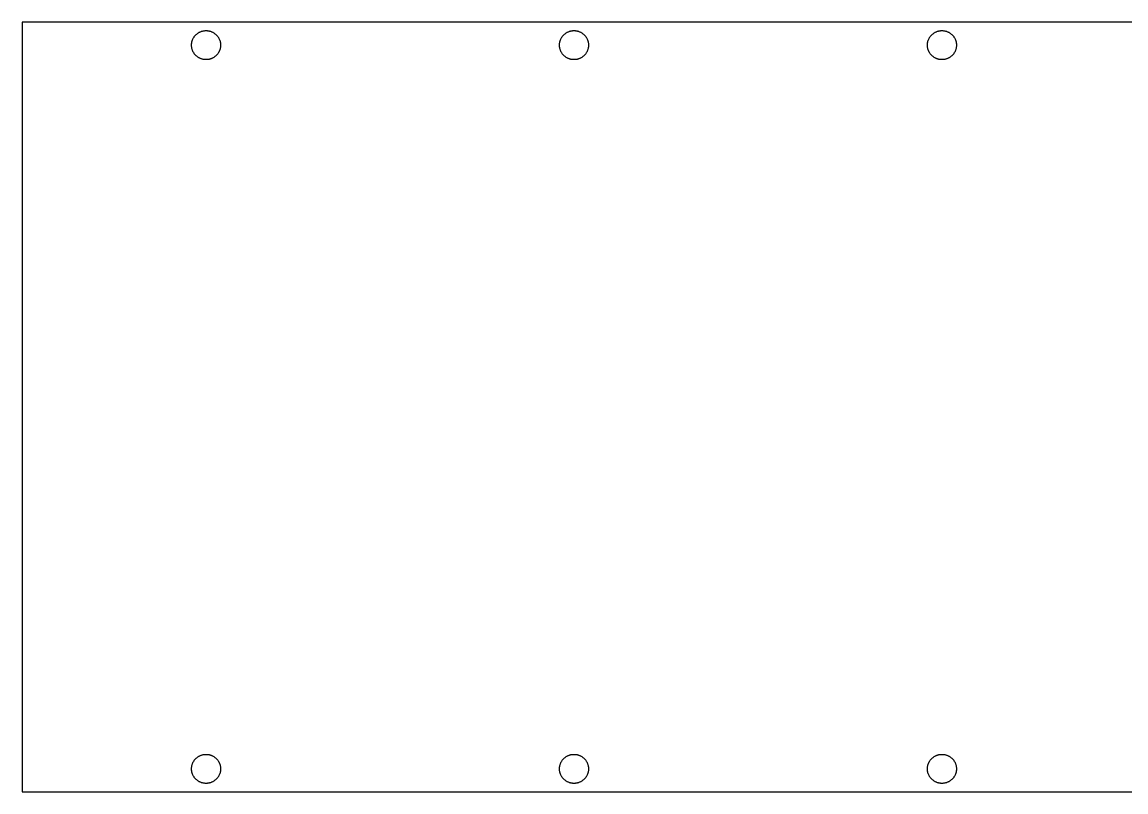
# Model space of a CAD drawing. Header units: metres. Extents: x 0 to 304, y 0 to 106.
# Drawn here: x 0 to 152, y 0 to 106 of the extents above; entities that cross this region are included whole.
import ezdxf

# ---------------------------------------------------------------- set-up
doc = ezdxf.new("R2010")
doc.units = ezdxf.units.M

msp = doc.modelspace()

# ---------------------------------------------------------------- linework, layer by layer
for p, q in [((304, 106), (0, 106)), ((0, 106), (0, 0)), ((23.3927, 103.309), (23.4108, 103.376)), ((23.4108, 103.376), (23.4312, 103.443)), ((23.4312, 103.443), (23.4539, 103.509)), ((23.4539, 103.509), (23.479, 103.574)), ((23.479, 103.574), (23.5062, 103.638)), ((23.5062, 103.638), (23.5357, 103.702)), ((23.5357, 103.702), (23.5674, 103.764)), ((23.5674, 103.764), (23.6013, 103.825)), ((23.6013, 103.825), (23.6372, 103.885)), ((23.6372, 103.885), (23.6752, 103.943)), ((23.6752, 103.943), (23.7153, 104.001)), ((23.7153, 104.001), (23.7573, 104.056)), ((23.7573, 104.056), (23.8012, 104.111)), ((23.8012, 104.111), (23.847, 104.163)), ((23.847, 104.163), (23.8947, 104.214)), ((23.8947, 104.214), (23.944, 104.264)), ((23.944, 104.264), (23.9951, 104.311)), ((23.9951, 104.311), (24.0477, 104.357)), ((24.0477, 104.357), (24.102, 104.401)), ((24.102, 104.401), (24.1578, 104.443)), ((24.1578, 104.443), (24.2149, 104.483)), ((24.2149, 104.483), (24.2735, 104.521)), ((24.2735, 104.521), (24.3333, 104.557)), ((24.3333, 104.557), (24.3944, 104.591)), ((24.3944, 104.591), (24.4566, 104.623)), ((24.4566, 104.623), (24.5199, 104.652)), ((24.5199, 104.652), (24.5841, 104.679)), ((24.5841, 104.679), (24.6493, 104.704)), ((24.6493, 104.704), (24.7153, 104.727)), ((24.7153, 104.727), (24.782, 104.748)), ((24.782, 104.748), (24.8495, 104.766)), ((24.8495, 104.766), (24.9175, 104.781)), ((24.9175, 104.781), (24.986, 104.795)), ((24.986, 104.795), (25.055, 104.806)), ((25.055, 104.806), (25.1243, 104.814)), ((25.1243, 104.814), (25.1938, 104.82)), ((25.1938, 104.82), (25.2635, 104.824)), ((25.2635, 104.824), (25.3333, 104.825)), ((25.3333, 104.825), (25.4031, 104.824)), ((25.4031, 104.824), (25.4728, 104.82)), ((25.4728, 104.82), (25.5424, 104.814)), ((25.5424, 104.814), (25.6117, 104.806)), ((25.6117, 104.806), (25.6806, 104.795)), ((25.6806, 104.795), (25.7491, 104.781)), ((25.7491, 104.781), (25.8172, 104.766)), ((25.8172, 104.766), (25.8846, 104.748)), ((25.8846, 104.748), (25.9514, 104.727)), ((25.9514, 104.727), (26.0174, 104.704)), ((26.0174, 104.704), (26.0825, 104.679)), ((26.0825, 104.679), (26.1468, 104.652)), ((26.1468, 104.652), (26.2101, 104.623)), ((26.2101, 104.623), (26.2723, 104.591)), ((26.2723, 104.591), (26.3333, 104.557)), ((26.3333, 104.557), (26.3932, 104.521)), ((26.3932, 104.521), (26.4517, 104.483)), ((26.4517, 104.483), (26.5089, 104.443)), ((26.5089, 104.443), (26.5647, 104.401)), ((26.5647, 104.401), (26.6189, 104.357)), ((26.6189, 104.357), (26.6716, 104.311)), ((26.6716, 104.311), (26.7226, 104.264)), ((26.7226, 104.264), (26.772, 104.214)), ((26.772, 104.214), (26.8196, 104.163)), ((26.8196, 104.163), (26.8654, 104.111)), ((26.8654, 104.111), (26.9093, 104.056)), ((26.9093, 104.056), (26.9514, 104.001)), ((26.9514, 104.001), (26.9914, 103.943)), ((26.9914, 103.943), (27.0294, 103.885)), ((27.0294, 103.885), (27.0654, 103.825)), ((27.0654, 103.825), (27.0992, 103.764)), ((27.0992, 103.764), (27.1309, 103.702)), ((27.1309, 103.702), (27.1604, 103.638)), ((27.1604, 103.638), (27.1877, 103.574)), ((27.1877, 103.574), (27.2127, 103.509)), ((27.2127, 103.509), (27.2354, 103.443)), ((27.2354, 103.443), (27.2558, 103.376)), ((27.2558, 103.376), (27.2739, 103.309)), ((74.0594, 103.309), (74.0775, 103.376)), ((74.0775, 103.376), (74.0979, 103.443)), ((74.0979, 103.443), (74.1206, 103.509)), ((74.1206, 103.509), (74.1456, 103.574)), ((74.1456, 103.574), (74.1729, 103.638)), ((74.1729, 103.638), (74.2024, 103.702)), ((74.2024, 103.702), (74.2341, 103.764)), ((74.2341, 103.764), (74.2679, 103.825)), ((74.2679, 103.825), (74.3039, 103.885)), ((74.3039, 103.885), (74.3419, 103.943)), ((74.3419, 103.943), (74.382, 104.001)), ((74.382, 104.001), (74.424, 104.056)), ((74.424, 104.056), (74.4679, 104.111)), ((74.4679, 104.111), (74.5137, 104.163)), ((74.5137, 104.163), (74.5613, 104.214)), ((74.5613, 104.214), (74.6107, 104.264)), ((74.6107, 104.264), (74.6617, 104.311)), ((74.6617, 104.311), (74.7144, 104.357)), ((74.7144, 104.357), (74.7687, 104.401)), ((74.7687, 104.401), (74.8244, 104.443)), ((74.8244, 104.443), (74.8816, 104.483)), ((74.8816, 104.483), (74.9402, 104.521)), ((74.9402, 104.521), (75, 104.557)), ((75, 104.557), (75.0611, 104.591)), ((75.0611, 104.591), (75.1232, 104.623)), ((75.1232, 104.623), (75.1865, 104.652)), ((75.1865, 104.652), (75.2508, 104.679)), ((75.2508, 104.679), (75.3159, 104.704)), ((75.3159, 104.704), (75.382, 104.727)), ((75.382, 104.727), (75.4487, 104.748)), ((75.4487, 104.748), (75.5161, 104.766)), ((75.5161, 104.766), (75.5842, 104.781)), ((75.5842, 104.781), (75.6527, 104.795)), ((75.6527, 104.795), (75.7216, 104.806)), ((75.7216, 104.806), (75.7909, 104.814)), ((75.7909, 104.814), (75.8605, 104.82)), ((75.8605, 104.82), (75.9302, 104.824)), ((75.9302, 104.824), (76, 104.825)), ((76, 104.825), (76.0698, 104.824)), ((76.0698, 104.824), (76.1395, 104.82)), ((76.1395, 104.82), (76.209, 104.814)), ((76.209, 104.814), (76.2783, 104.806)), ((76.2783, 104.806), (76.3473, 104.795)), ((76.3473, 104.795), (76.4158, 104.781)), ((76.4158, 104.781), (76.4838, 104.766)), ((76.4838, 104.766), (76.5513, 104.748)), ((76.5513, 104.748), (76.618, 104.727)), ((76.618, 104.727), (76.684, 104.704)), ((76.684, 104.704), (76.7492, 104.679)), ((76.7492, 104.679), (76.8135, 104.652)), ((76.8135, 104.652), (76.8767, 104.623)), ((76.8767, 104.623), (76.9389, 104.591)), ((76.9389, 104.591), (77, 104.557)), ((77, 104.557), (77.0598, 104.521)), ((77.0598, 104.521), (77.1184, 104.483)), ((77.1184, 104.483), (77.1756, 104.443)), ((77.1756, 104.443), (77.2313, 104.401)), ((77.2313, 104.401), (77.2856, 104.357)), ((77.2856, 104.357), (77.3383, 104.311)), ((77.3383, 104.311), (77.3893, 104.264)), ((77.3893, 104.264), (77.4387, 104.214)), ((77.4387, 104.214), (77.4863, 104.163)), ((77.4863, 104.163), (77.5321, 104.111)), ((77.5321, 104.111), (77.576, 104.056)), ((77.576, 104.056), (77.618, 104.001)), ((77.618, 104.001), (77.6581, 103.943)), ((77.6581, 103.943), (77.6961, 103.885)), ((77.6961, 103.885), (77.732, 103.825)), ((77.732, 103.825), (77.7659, 103.764)), ((77.7659, 103.764), (77.7976, 103.702)), ((77.7976, 103.702), (77.8271, 103.638)), ((77.8271, 103.638), (77.8544, 103.574)), ((77.8544, 103.574), (77.8794, 103.509)), ((77.8794, 103.509), (77.9021, 103.443)), ((77.9021, 103.443), (77.9225, 103.376)), ((77.9225, 103.376), (77.9406, 103.309)), ((124.726, 103.309), (124.744, 103.376)), ((124.744, 103.376), (124.765, 103.443)), ((124.765, 103.443), (124.787, 103.509)), ((124.787, 103.509), (124.812, 103.574)), ((124.812, 103.574), (124.84, 103.638)), ((124.84, 103.638), (124.869, 103.702)), ((124.869, 103.702), (124.901, 103.764)), ((124.901, 103.764), (124.935, 103.825)), ((124.935, 103.825), (124.971, 103.885)), ((124.971, 103.885), (125.009, 103.943)), ((125.009, 103.943), (125.049, 104.001)), ((125.049, 104.001), (125.091, 104.056)), ((125.091, 104.056), (125.135, 104.111)), ((125.135, 104.111), (125.18, 104.163)), ((125.18, 104.163), (125.228, 104.214)), ((125.228, 104.214), (125.277, 104.264)), ((125.277, 104.264), (125.328, 104.311)), ((125.328, 104.311), (125.381, 104.357)), ((125.381, 104.357), (125.435, 104.401)), ((125.435, 104.401), (125.491, 104.443)), ((125.491, 104.443), (125.548, 104.483)), ((125.548, 104.483), (125.607, 104.521)), ((125.607, 104.521), (125.667, 104.557)), ((125.667, 104.557), (125.728, 104.591)), ((125.728, 104.591), (125.79, 104.623)), ((125.79, 104.623), (125.853, 104.652)), ((125.853, 104.652), (125.917, 104.679)), ((125.917, 104.679), (125.983, 104.704)), ((125.983, 104.704), (126.049, 104.727)), ((126.049, 104.727), (126.115, 104.748)), ((126.115, 104.748), (126.183, 104.766)), ((126.183, 104.766), (126.251, 104.781)), ((126.251, 104.781), (126.319, 104.795)), ((126.319, 104.795), (126.388, 104.806)), ((126.388, 104.806), (126.458, 104.814)), ((126.458, 104.814), (126.527, 104.82)), ((126.527, 104.82), (126.597, 104.824)), ((126.597, 104.824), (126.667, 104.825)), ((126.667, 104.825), (126.736, 104.824)), ((126.736, 104.824), (126.806, 104.82)), ((126.806, 104.82), (126.876, 104.814)), ((126.876, 104.814), (126.945, 104.806)), ((126.945, 104.806), (127.014, 104.795)), ((127.014, 104.795), (127.082, 104.781)), ((127.082, 104.781), (127.15, 104.766)), ((127.15, 104.766), (127.218, 104.748)), ((127.218, 104.748), (127.285, 104.727)), ((127.285, 104.727), (127.351, 104.704)), ((127.351, 104.704), (127.416, 104.679)), ((127.416, 104.679), (127.48, 104.652)), ((127.48, 104.652), (127.543, 104.623)), ((127.543, 104.623), (127.606, 104.591)), ((127.606, 104.591), (127.667, 104.557)), ((127.667, 104.557), (127.727, 104.521)), ((127.727, 104.521), (127.785, 104.483)), ((127.785, 104.483), (127.842, 104.443)), ((127.842, 104.443), (127.898, 104.401)), ((127.898, 104.401), (127.952, 104.357)), ((127.952, 104.357), (128.005, 104.311)), ((128.005, 104.311), (128.056, 104.264)), ((128.056, 104.264), (128.105, 104.214)), ((128.105, 104.214), (128.153, 104.163)), ((128.153, 104.163), (128.199, 104.111)), ((128.199, 104.111), (128.243, 104.056)), ((128.243, 104.056), (128.285, 104.001)), ((128.285, 104.001), (128.325, 103.943)), ((128.325, 103.943), (128.363, 103.885)), ((128.363, 103.885), (128.399, 103.825)), ((128.399, 103.825), (128.433, 103.764)), ((128.433, 103.764), (128.464, 103.702)), ((128.464, 103.702), (128.494, 103.638)), ((128.494, 103.638), (128.521, 103.574)), ((128.521, 103.574), (128.546, 103.509)), ((128.546, 103.509), (128.569, 103.443)), ((128.569, 103.443), (128.589, 103.376)), ((128.589, 103.376), (128.607, 103.309)), ((23.3333, 102.825), (23.3345, 102.895)), ((23.3345, 102.755), (23.3333, 102.825)), ((23.3345, 102.895), (23.3382, 102.965)), ((23.3382, 102.685), (23.3345, 102.755)), ((23.3382, 102.965), (23.3443, 103.034)), ((23.3443, 102.616), (23.3382, 102.685)), ((23.3443, 103.034), (23.3528, 103.103)), ((23.3528, 102.547), (23.3443, 102.616)), ((23.3528, 103.103), (23.3637, 103.172)), ((23.3637, 102.478), (23.3528, 102.547)), ((23.3637, 103.172), (23.377, 103.241)), ((23.377, 102.409), (23.3637, 102.478)), ((23.377, 103.241), (23.3927, 103.309)), ((23.3927, 102.341), (23.377, 102.409)), ((23.4108, 102.274), (23.3927, 102.341)), ((23.4312, 102.207), (23.4108, 102.274)), ((23.4539, 102.141), (23.4312, 102.207)), ((23.479, 102.076), (23.4539, 102.141)), ((23.5062, 102.012), (23.479, 102.076)), ((23.5357, 101.948), (23.5062, 102.012)), ((23.5674, 101.886), (23.5357, 101.948)), ((23.6013, 101.825), (23.5674, 101.886)), ((27.0992, 101.886), (27.0654, 101.825)), ((27.1309, 101.948), (27.0992, 101.886)), ((27.1604, 102.012), (27.1309, 101.948)), ((27.1877, 102.076), (27.1604, 102.012)), ((27.2127, 102.141), (27.1877, 102.076)), ((27.2354, 102.207), (27.2127, 102.141)), ((27.2558, 102.274), (27.2354, 102.207)), ((27.2739, 102.341), (27.2558, 102.274)), ((27.2739, 103.309), (27.2896, 103.241)), ((27.2896, 102.409), (27.2739, 102.341)), ((27.2896, 103.241), (27.3029, 103.172)), ((27.3029, 102.478), (27.2896, 102.409)), ((27.3029, 103.172), (27.3139, 103.103)), ((27.3139, 102.547), (27.3029, 102.478)), ((27.3139, 103.103), (27.3224, 103.034)), ((27.3224, 102.616), (27.3139, 102.547)), ((27.3224, 103.034), (27.3285, 102.965)), ((27.3285, 102.685), (27.3224, 102.616)), ((27.3285, 102.965), (27.3321, 102.895)), ((27.3321, 102.755), (27.3285, 102.685)), ((27.3321, 102.895), (27.3333, 102.825)), ((27.3333, 102.825), (27.3321, 102.755)), ((74, 102.825), (74.0012, 102.895)), ((74.0012, 102.755), (74, 102.825)), ((74.0012, 102.895), (74.0049, 102.965)), ((74.0049, 102.685), (74.0012, 102.755)), ((74.0049, 102.965), (74.011, 103.034)), ((74.011, 102.616), (74.0049, 102.685)), ((74.011, 103.034), (74.0195, 103.103)), ((74.0195, 102.547), (74.011, 102.616)), ((74.0195, 103.103), (74.0304, 103.172)), ((74.0304, 102.478), (74.0195, 102.547)), ((74.0304, 103.172), (74.0437, 103.241)), ((74.0437, 102.409), (74.0304, 102.478)), ((74.0437, 103.241), (74.0594, 103.309)), ((74.0594, 102.341), (74.0437, 102.409)), ((74.0775, 102.274), (74.0594, 102.341)), ((74.0979, 102.207), (74.0775, 102.274)), ((74.1206, 102.141), (74.0979, 102.207)), ((74.1456, 102.076), (74.1206, 102.141)), ((74.1729, 102.012), (74.1456, 102.076)), ((74.2024, 101.948), (74.1729, 102.012)), ((74.2341, 101.886), (74.2024, 101.948)), ((74.2679, 101.825), (74.2341, 101.886)), ((77.7659, 101.886), (77.732, 101.825)), ((77.7976, 101.948), (77.7659, 101.886)), ((77.8271, 102.012), (77.7976, 101.948)), ((77.8544, 102.076), (77.8271, 102.012)), ((77.8794, 102.141), (77.8544, 102.076)), ((77.9021, 102.207), (77.8794, 102.141)), ((77.9225, 102.274), (77.9021, 102.207)), ((77.9406, 102.341), (77.9225, 102.274)), ((77.9406, 103.309), (77.9563, 103.241)), ((77.9563, 102.409), (77.9406, 102.341)), ((77.9563, 103.241), (77.9696, 103.172)), ((77.9696, 102.478), (77.9563, 102.409)), ((77.9696, 103.172), (77.9805, 103.103)), ((77.9805, 102.547), (77.9696, 102.478)), ((77.9805, 103.103), (77.989, 103.034)), ((77.989, 102.616), (77.9805, 102.547)), ((77.989, 103.034), (77.9951, 102.965)), ((77.9951, 102.685), (77.989, 102.616)), ((77.9951, 102.965), (77.9988, 102.895)), ((77.9988, 102.755), (77.9951, 102.685)), ((77.9988, 102.895), (78, 102.825)), ((78, 102.825), (77.9988, 102.755)), ((124.667, 102.825), (124.668, 102.895)), ((124.668, 102.755), (124.667, 102.825)), ((124.668, 102.895), (124.672, 102.965)), ((124.672, 102.685), (124.668, 102.755)), ((124.672, 102.965), (124.678, 103.034)), ((124.678, 102.616), (124.672, 102.685)), ((124.678, 103.034), (124.686, 103.103)), ((124.686, 102.547), (124.678, 102.616)), ((124.686, 103.103), (124.697, 103.172)), ((124.697, 102.478), (124.686, 102.547)), ((124.697, 103.172), (124.71, 103.241)), ((124.71, 102.409), (124.697, 102.478)), ((124.71, 103.241), (124.726, 103.309)), ((124.726, 102.341), (124.71, 102.409)), ((124.744, 102.274), (124.726, 102.341)), ((124.765, 102.207), (124.744, 102.274)), ((124.787, 102.141), (124.765, 102.207)), ((124.812, 102.076), (124.787, 102.141)), ((124.84, 102.012), (124.812, 102.076)), ((124.869, 101.948), (124.84, 102.012)), ((124.901, 101.886), (124.869, 101.948)), ((124.935, 101.825), (124.901, 101.886)), ((128.433, 101.886), (128.399, 101.825)), ((128.464, 101.948), (128.433, 101.886)), ((128.494, 102.012), (128.464, 101.948)), ((128.521, 102.076), (128.494, 102.012)), ((128.546, 102.141), (128.521, 102.076)), ((128.569, 102.207), (128.546, 102.141)), ((128.589, 102.274), (128.569, 102.207)), ((128.607, 102.341), (128.589, 102.274)), ((128.607, 103.309), (128.623, 103.241)), ((128.623, 102.409), (128.607, 102.341)), ((128.623, 103.241), (128.636, 103.172)), ((128.636, 102.478), (128.623, 102.409)), ((128.636, 103.172), (128.647, 103.103)), ((128.647, 102.547), (128.636, 102.478)), ((128.647, 103.103), (128.656, 103.034)), ((128.656, 102.616), (128.647, 102.547)), ((128.656, 103.034), (128.662, 102.965)), ((128.662, 102.685), (128.656, 102.616)), ((128.662, 102.965), (128.665, 102.895)), ((128.665, 102.755), (128.662, 102.685)), ((128.665, 102.895), (128.667, 102.825)), ((128.667, 102.825), (128.665, 102.755)), ((23.6372, 101.765), (23.6013, 101.825)), ((23.6752, 101.707), (23.6372, 101.765)), ((23.7153, 101.649), (23.6752, 101.707)), ((23.7573, 101.594), (23.7153, 101.649)), ((23.8012, 101.539), (23.7573, 101.594)), ((23.847, 101.487), (23.8012, 101.539)), ((23.8947, 101.436), (23.847, 101.487)), ((23.944, 101.386), (23.8947, 101.436)), ((23.9951, 101.339), (23.944, 101.386)), ((24.0477, 101.293), (23.9951, 101.339)), ((24.102, 101.249), (24.0477, 101.293)), ((24.1578, 101.207), (24.102, 101.249)), ((24.2149, 101.167), (24.1578, 101.207)), ((24.2735, 101.129), (24.2149, 101.167)), ((24.3333, 101.093), (24.2735, 101.129)), ((24.3944, 101.059), (24.3333, 101.093)), ((24.4566, 101.027), (24.3944, 101.059)), ((24.5199, 100.998), (24.4566, 101.027)), ((24.5841, 100.971), (24.5199, 100.998)), ((24.6493, 100.946), (24.5841, 100.971)), ((24.7153, 100.923), (24.6493, 100.946)), ((24.782, 100.902), (24.7153, 100.923)), ((24.8495, 100.884), (24.782, 100.902)), ((24.9175, 100.869), (24.8495, 100.884)), ((24.986, 100.855), (24.9175, 100.869)), ((25.055, 100.844), (24.986, 100.855)), ((25.1243, 100.836), (25.055, 100.844)), ((25.1938, 100.83), (25.1243, 100.836)), ((25.2635, 100.826), (25.1938, 100.83)), ((25.3333, 100.825), (25.2635, 100.826)), ((25.4031, 100.826), (25.3333, 100.825)), ((25.4728, 100.83), (25.4031, 100.826)), ((25.5424, 100.836), (25.4728, 100.83)), ((25.6117, 100.844), (25.5424, 100.836)), ((25.6806, 100.855), (25.6117, 100.844)), ((25.7491, 100.869), (25.6806, 100.855)), ((25.8172, 100.884), (25.7491, 100.869)), ((25.8846, 100.902), (25.8172, 100.884)), ((25.9514, 100.923), (25.8846, 100.902)), ((26.0174, 100.946), (25.9514, 100.923)), ((26.0825, 100.971), (26.0174, 100.946)), ((26.1468, 100.998), (26.0825, 100.971)), ((26.2101, 101.027), (26.1468, 100.998)), ((26.2723, 101.059), (26.2101, 101.027)), ((26.3333, 101.093), (26.2723, 101.059)), ((26.3932, 101.129), (26.3333, 101.093)), ((26.4517, 101.167), (26.3932, 101.129)), ((26.5089, 101.207), (26.4517, 101.167)), ((26.5647, 101.249), (26.5089, 101.207)), ((26.6189, 101.293), (26.5647, 101.249)), ((26.6716, 101.339), (26.6189, 101.293)), ((26.7226, 101.386), (26.6716, 101.339)), ((26.772, 101.436), (26.7226, 101.386)), ((26.8196, 101.487), (26.772, 101.436)), ((26.8654, 101.539), (26.8196, 101.487)), ((26.9093, 101.594), (26.8654, 101.539)), ((26.9514, 101.649), (26.9093, 101.594)), ((26.9914, 101.707), (26.9514, 101.649)), ((27.0294, 101.765), (26.9914, 101.707)), ((27.0654, 101.825), (27.0294, 101.765)), ((74.3039, 101.765), (74.2679, 101.825)), ((74.3419, 101.707), (74.3039, 101.765)), ((74.382, 101.649), (74.3419, 101.707)), ((74.424, 101.594), (74.382, 101.649)), ((74.4679, 101.539), (74.424, 101.594)), ((74.5137, 101.487), (74.4679, 101.539)), ((74.5613, 101.436), (74.5137, 101.487)), ((74.6107, 101.386), (74.5613, 101.436)), ((74.6617, 101.339), (74.6107, 101.386)), ((74.7144, 101.293), (74.6617, 101.339)), ((74.7687, 101.249), (74.7144, 101.293)), ((74.8244, 101.207), (74.7687, 101.249)), ((74.8816, 101.167), (74.8244, 101.207)), ((74.9402, 101.129), (74.8816, 101.167)), ((75, 101.093), (74.9402, 101.129)), ((75.0611, 101.059), (75, 101.093)), ((75.1232, 101.027), (75.0611, 101.059)), ((75.1865, 100.998), (75.1232, 101.027)), ((75.2508, 100.971), (75.1865, 100.998)), ((75.3159, 100.946), (75.2508, 100.971)), ((75.382, 100.923), (75.3159, 100.946)), ((75.4487, 100.902), (75.382, 100.923)), ((75.5161, 100.884), (75.4487, 100.902)), ((75.5842, 100.869), (75.5161, 100.884)), ((75.6527, 100.855), (75.5842, 100.869)), ((75.7216, 100.844), (75.6527, 100.855)), ((75.7909, 100.836), (75.7216, 100.844)), ((75.8605, 100.83), (75.7909, 100.836)), ((75.9302, 100.826), (75.8605, 100.83)), ((76, 100.825), (75.9302, 100.826)), ((76.0698, 100.826), (76, 100.825)), ((76.1395, 100.83), (76.0698, 100.826)), ((76.209, 100.836), (76.1395, 100.83)), ((76.2783, 100.844), (76.209, 100.836)), ((76.3473, 100.855), (76.2783, 100.844)), ((76.4158, 100.869), (76.3473, 100.855)), ((76.4838, 100.884), (76.4158, 100.869)), ((76.5513, 100.902), (76.4838, 100.884)), ((76.618, 100.923), (76.5513, 100.902)), ((76.684, 100.946), (76.618, 100.923)), ((76.7492, 100.971), (76.684, 100.946)), ((76.8135, 100.998), (76.7492, 100.971)), ((76.8767, 101.027), (76.8135, 100.998)), ((76.9389, 101.059), (76.8767, 101.027)), ((77, 101.093), (76.9389, 101.059)), ((77.0598, 101.129), (77, 101.093)), ((77.1184, 101.167), (77.0598, 101.129)), ((77.1756, 101.207), (77.1184, 101.167)), ((77.2313, 101.249), (77.1756, 101.207)), ((77.2856, 101.293), (77.2313, 101.249)), ((77.3383, 101.339), (77.2856, 101.293)), ((77.3893, 101.386), (77.3383, 101.339)), ((77.4387, 101.436), (77.3893, 101.386)), ((77.4863, 101.487), (77.4387, 101.436)), ((77.5321, 101.539), (77.4863, 101.487)), ((77.576, 101.594), (77.5321, 101.539)), ((77.618, 101.649), (77.576, 101.594)), ((77.6581, 101.707), (77.618, 101.649)), ((77.6961, 101.765), (77.6581, 101.707)), ((77.732, 101.825), (77.6961, 101.765)), ((124.971, 101.765), (124.935, 101.825)), ((125.009, 101.707), (124.971, 101.765)), ((125.049, 101.649), (125.009, 101.707)), ((125.091, 101.594), (125.049, 101.649)), ((125.135, 101.539), (125.091, 101.594)), ((125.18, 101.487), (125.135, 101.539)), ((125.228, 101.436), (125.18, 101.487)), ((125.277, 101.386), (125.228, 101.436)), ((125.328, 101.339), (125.277, 101.386)), ((125.381, 101.293), (125.328, 101.339)), ((125.435, 101.249), (125.381, 101.293)), ((125.491, 101.207), (125.435, 101.249)), ((125.548, 101.167), (125.491, 101.207)), ((125.607, 101.129), (125.548, 101.167)), ((125.667, 101.093), (125.607, 101.129)), ((125.728, 101.059), (125.667, 101.093)), ((125.79, 101.027), (125.728, 101.059)), ((125.853, 100.998), (125.79, 101.027)), ((125.917, 100.971), (125.853, 100.998)), ((125.983, 100.946), (125.917, 100.971)), ((126.049, 100.923), (125.983, 100.946)), ((126.115, 100.902), (126.049, 100.923)), ((126.183, 100.884), (126.115, 100.902)), ((126.251, 100.869), (126.183, 100.884)), ((126.319, 100.855), (126.251, 100.869)), ((126.388, 100.844), (126.319, 100.855)), ((126.458, 100.836), (126.388, 100.844)), ((126.527, 100.83), (126.458, 100.836)), ((126.597, 100.826), (126.527, 100.83)), ((126.667, 100.825), (126.597, 100.826)), ((126.736, 100.826), (126.667, 100.825)), ((126.806, 100.83), (126.736, 100.826)), ((126.876, 100.836), (126.806, 100.83)), ((126.945, 100.844), (126.876, 100.836)), ((127.014, 100.855), (126.945, 100.844)), ((127.082, 100.869), (127.014, 100.855)), ((127.15, 100.884), (127.082, 100.869)), ((127.218, 100.902), (127.15, 100.884)), ((127.285, 100.923), (127.218, 100.902)), ((127.351, 100.946), (127.285, 100.923)), ((127.416, 100.971), (127.351, 100.946)), ((127.48, 100.998), (127.416, 100.971)), ((127.543, 101.027), (127.48, 100.998)), ((127.606, 101.059), (127.543, 101.027)), ((127.667, 101.093), (127.606, 101.059)), ((127.727, 101.129), (127.667, 101.093)), ((127.785, 101.167), (127.727, 101.129)), ((127.842, 101.207), (127.785, 101.167)), ((127.898, 101.249), (127.842, 101.207)), ((127.952, 101.293), (127.898, 101.249)), ((128.005, 101.339), (127.952, 101.293)), ((128.056, 101.386), (128.005, 101.339)), ((128.105, 101.436), (128.056, 101.386)), ((128.153, 101.487), (128.105, 101.436)), ((128.199, 101.539), (128.153, 101.487)), ((128.243, 101.594), (128.199, 101.539)), ((128.285, 101.649), (128.243, 101.594)), ((128.325, 101.707), (128.285, 101.649)), ((128.363, 101.765), (128.325, 101.707)), ((128.399, 101.825), (128.363, 101.765)), ((23.847, 4.51326), (23.8947, 4.56432)), ((23.8947, 4.56432), (23.944, 4.61368)), ((23.944, 4.61368), (23.9951, 4.66129)), ((23.9951, 4.66129), (24.0477, 4.70708)), ((24.0477, 4.70708), (24.102, 4.75101)), ((24.102, 4.75101), (24.1578, 4.79303)), ((24.1578, 4.79303), (24.2149, 4.83307)), ((24.2149, 4.83307), (24.2735, 4.87109)), ((24.2735, 4.87109), (24.3333, 4.90704)), ((24.3333, 4.90704), (24.3944, 4.94089)), ((24.3944, 4.94089), (24.4566, 4.97258)), ((24.4566, 4.97258), (24.5199, 5.00209)), ((24.5199, 5.00209), (24.5841, 5.02936)), ((24.5841, 5.02936), (24.6493, 5.05438)), ((24.6493, 5.05438), (24.7153, 5.0771)), ((24.7153, 5.0771), (24.782, 5.09752)), ((24.782, 5.09752), (24.8495, 5.11559)), ((24.8495, 5.11559), (24.9175, 5.13129)), ((24.9175, 5.13129), (24.986, 5.14461)), ((24.986, 5.14461), (25.055, 5.15553)), ((25.055, 5.15553), (25.1243, 5.16403)), ((25.1243, 5.16403), (25.1938, 5.17012)), ((25.1938, 5.17012), (25.2635, 5.17377)), ((25.2635, 5.17377), (25.3333, 5.17499)), ((25.3333, 5.17499), (25.4031, 5.17377)), ((25.4031, 5.17377), (25.4728, 5.17012)), ((25.4728, 5.17012), (25.5424, 5.16403)), ((25.5424, 5.16403), (25.6117, 5.15553)), ((25.6117, 5.15553), (25.6806, 5.14461)), ((25.6806, 5.14461), (25.7491, 5.13129)), ((25.7491, 5.13129), (25.8172, 5.11559)), ((25.8172, 5.11559), (25.8846, 5.09752)), ((25.8846, 5.09752), (25.9514, 5.0771)), ((25.9514, 5.0771), (26.0174, 5.05438)), ((26.0174, 5.05438), (26.0825, 5.02936)), ((26.0825, 5.02936), (26.1468, 5.00209)), ((26.1468, 5.00209), (26.2101, 4.97258)), ((26.2101, 4.97258), (26.2723, 4.94089)), ((26.2723, 4.94089), (26.3333, 4.90704)), ((26.3333, 4.90704), (26.3932, 4.87109)), ((26.3932, 4.87109), (26.4517, 4.83307)), ((26.4517, 4.83307), (26.5089, 4.79303)), ((26.5089, 4.79303), (26.5647, 4.75101)), ((26.5647, 4.75101), (26.6189, 4.70708)), ((26.6189, 4.70708), (26.6716, 4.66129)), ((26.6716, 4.66129), (26.7226, 4.61368)), ((26.7226, 4.61368), (26.772, 4.56432)), ((26.772, 4.56432), (26.8196, 4.51326)), ((74.5137, 4.51326), (74.5613, 4.56432)), ((74.5613, 4.56432), (74.6107, 4.61368)), ((74.6107, 4.61368), (74.6617, 4.66129)), ((74.6617, 4.66129), (74.7144, 4.70708)), ((74.7144, 4.70708), (74.7687, 4.75101)), ((74.7687, 4.75101), (74.8244, 4.79303)), ((74.8244, 4.79303), (74.8816, 4.83307)), ((74.8816, 4.83307), (74.9402, 4.87109)), ((74.9402, 4.87109), (75, 4.90704)), ((75, 4.90704), (75.0611, 4.94089)), ((75.0611, 4.94089), (75.1232, 4.97258)), ((75.1232, 4.97258), (75.1865, 5.00209)), ((75.1865, 5.00209), (75.2508, 5.02936)), ((75.2508, 5.02936), (75.3159, 5.05438)), ((75.3159, 5.05438), (75.382, 5.0771)), ((75.382, 5.0771), (75.4487, 5.09752)), ((75.4487, 5.09752), (75.5161, 5.11559)), ((75.5161, 5.11559), (75.5842, 5.13129)), ((75.5842, 5.13129), (75.6527, 5.14461)), ((75.6527, 5.14461), (75.7216, 5.15553)), ((75.7216, 5.15553), (75.7909, 5.16403)), ((75.7909, 5.16403), (75.8605, 5.17012)), ((75.8605, 5.17012), (75.9302, 5.17377)), ((75.9302, 5.17377), (76, 5.17499)), ((76, 5.17499), (76.0698, 5.17377)), ((76.0698, 5.17377), (76.1395, 5.17012)), ((76.1395, 5.17012), (76.209, 5.16403)), ((76.209, 5.16403), (76.2783, 5.15553)), ((76.2783, 5.15553), (76.3473, 5.14461)), ((76.3473, 5.14461), (76.4158, 5.13129)), ((76.4158, 5.13129), (76.4838, 5.11559)), ((76.4838, 5.11559), (76.5513, 5.09752)), ((76.5513, 5.09752), (76.618, 5.0771)), ((76.618, 5.0771), (76.684, 5.05438)), ((76.684, 5.05438), (76.7492, 5.02936)), ((76.7492, 5.02936), (76.8135, 5.00209)), ((76.8135, 5.00209), (76.8767, 4.97258)), ((76.8767, 4.97258), (76.9389, 4.94089)), ((76.9389, 4.94089), (77, 4.90704)), ((77, 4.90704), (77.0598, 4.87109)), ((77.0598, 4.87109), (77.1184, 4.83307)), ((77.1184, 4.83307), (77.1756, 4.79303)), ((77.1756, 4.79303), (77.2313, 4.75101)), ((77.2313, 4.75101), (77.2856, 4.70708)), ((77.2856, 4.70708), (77.3383, 4.66129)), ((77.3383, 4.66129), (77.3893, 4.61368)), ((77.3893, 4.61368), (77.4387, 4.56432)), ((77.4387, 4.56432), (77.4863, 4.51326)), ((125.18, 4.51326), (125.228, 4.56432)), ((125.228, 4.56432), (125.277, 4.61368)), ((125.277, 4.61368), (125.328, 4.66129)), ((125.328, 4.66129), (125.381, 4.70708)), ((125.381, 4.70708), (125.435, 4.75101)), ((125.435, 4.75101), (125.491, 4.79303)), ((125.491, 4.79303), (125.548, 4.83307)), ((125.548, 4.83307), (125.607, 4.87109)), ((125.607, 4.87109), (125.667, 4.90704)), ((125.667, 4.90704), (125.728, 4.94089)), ((125.728, 4.94089), (125.79, 4.97258)), ((125.79, 4.97258), (125.853, 5.00209)), ((125.853, 5.00209), (125.917, 5.02936)), ((125.917, 5.02936), (125.983, 5.05438)), ((125.983, 5.05438), (126.049, 5.0771)), ((126.049, 5.0771), (126.115, 5.09752)), ((126.115, 5.09752), (126.183, 5.11559)), ((126.183, 5.11559), (126.251, 5.13129)), ((126.251, 5.13129), (126.319, 5.14461)), ((126.319, 5.14461), (126.388, 5.15553)), ((126.388, 5.15553), (126.458, 5.16403)), ((126.458, 5.16403), (126.527, 5.17012)), ((126.527, 5.17012), (126.597, 5.17377)), ((126.597, 5.17377), (126.667, 5.17499)), ((126.667, 5.17499), (126.736, 5.17377)), ((126.736, 5.17377), (126.806, 5.17012)), ((126.806, 5.17012), (126.876, 5.16403)), ((126.876, 5.16403), (126.945, 5.15553)), ((126.945, 5.15553), (127.014, 5.14461)), ((127.014, 5.14461), (127.082, 5.13129)), ((127.082, 5.13129), (127.15, 5.11559)), ((127.15, 5.11559), (127.218, 5.09752)), ((127.218, 5.09752), (127.285, 5.0771)), ((127.285, 5.0771), (127.351, 5.05438)), ((127.351, 5.05438), (127.416, 5.02936)), ((127.416, 5.02936), (127.48, 5.00209)), ((127.48, 5.00209), (127.543, 4.97258)), ((127.543, 4.97258), (127.606, 4.94089)), ((127.606, 4.94089), (127.667, 4.90704)), ((127.667, 4.90704), (127.727, 4.87109)), ((127.727, 4.87109), (127.785, 4.83307)), ((127.785, 4.83307), (127.842, 4.79303)), ((127.842, 4.79303), (127.898, 4.75101)), ((127.898, 4.75101), (127.952, 4.70708)), ((127.952, 4.70708), (128.005, 4.66129)), ((128.005, 4.66129), (128.056, 4.61368)), ((128.056, 4.61368), (128.105, 4.56432)), ((128.105, 4.56432), (128.153, 4.51326)), ((23.3333, 3.17499), (23.3345, 3.2448)), ((23.3345, 3.10519), (23.3333, 3.17499)), ((23.3345, 3.2448), (23.3382, 3.3145)), ((23.3382, 3.03548), (23.3345, 3.10519)), ((23.3382, 3.3145), (23.3443, 3.38405)), ((23.3443, 3.38405), (23.3528, 3.45334)), ((23.3528, 3.45334), (23.3637, 3.52229)), ((23.3637, 3.52229), (23.377, 3.59082)), ((23.377, 3.59082), (23.3927, 3.65883)), ((23.3927, 3.65883), (23.4108, 3.72627)), ((23.4108, 3.72627), (23.4312, 3.79303)), ((23.4312, 3.79303), (23.4539, 3.85904)), ((23.4539, 3.85904), (23.479, 3.92421)), ((23.479, 3.92421), (23.5062, 3.98846)), ((23.5062, 3.98846), (23.5357, 4.05173)), ((23.5357, 4.05173), (23.5674, 4.11394)), ((23.5674, 4.11394), (23.6013, 4.17499)), ((23.6013, 4.17499), (23.6372, 4.23483)), ((23.6372, 4.23483), (23.6752, 4.29338)), ((23.6752, 4.29338), (23.7153, 4.35056)), ((23.7153, 4.35056), (23.7573, 4.40631)), ((23.7573, 4.40631), (23.8012, 4.46057)), ((23.8012, 4.46057), (23.847, 4.51326)), ((26.8196, 4.51326), (26.8654, 4.46057)), ((26.8654, 4.46057), (26.9093, 4.40631)), ((26.9093, 4.40631), (26.9514, 4.35056)), ((26.9514, 4.35056), (26.9914, 4.29338)), ((26.9914, 4.29338), (27.0294, 4.23483)), ((27.0294, 4.23483), (27.0654, 4.17499)), ((27.0654, 4.17499), (27.0992, 4.11394)), ((27.0992, 4.11394), (27.1309, 4.05173)), ((27.1309, 4.05173), (27.1604, 3.98846)), ((27.1604, 3.98846), (27.1877, 3.92421)), ((27.1877, 3.92421), (27.2127, 3.85904)), ((27.2127, 3.85904), (27.2354, 3.79303)), ((27.2354, 3.79303), (27.2558, 3.72627)), ((27.2558, 3.72627), (27.2739, 3.65883)), ((27.2739, 3.65883), (27.2896, 3.59082)), ((27.2896, 3.59082), (27.3029, 3.52229)), ((27.3029, 3.52229), (27.3139, 3.45334)), ((27.3139, 3.45334), (27.3224, 3.38405)), ((27.3224, 3.38405), (27.3285, 3.3145)), ((27.3285, 3.3145), (27.3321, 3.2448)), ((27.3321, 3.10519), (27.3285, 3.03548)), ((27.3321, 3.2448), (27.3333, 3.17499)), ((27.3333, 3.17499), (27.3321, 3.10519)), ((74, 3.17499), (74.0012, 3.2448)), ((74.0012, 3.10519), (74, 3.17499)), ((74.0012, 3.2448), (74.0049, 3.3145)), ((74.0049, 3.03548), (74.0012, 3.10519)), ((74.0049, 3.3145), (74.011, 3.38405)), ((74.011, 3.38405), (74.0195, 3.45334)), ((74.0195, 3.45334), (74.0304, 3.52229)), ((74.0304, 3.52229), (74.0437, 3.59082)), ((74.0437, 3.59082), (74.0594, 3.65883)), ((74.0594, 3.65883), (74.0775, 3.72627)), ((74.0775, 3.72627), (74.0979, 3.79303)), ((74.0979, 3.79303), (74.1206, 3.85904)), ((74.1206, 3.85904), (74.1456, 3.92421)), ((74.1456, 3.92421), (74.1729, 3.98846)), ((74.1729, 3.98846), (74.2024, 4.05173)), ((74.2024, 4.05173), (74.2341, 4.11394)), ((74.2341, 4.11394), (74.2679, 4.17499)), ((74.2679, 4.17499), (74.3039, 4.23483)), ((74.3039, 4.23483), (74.3419, 4.29338)), ((74.3419, 4.29338), (74.382, 4.35056)), ((74.382, 4.35056), (74.424, 4.40631)), ((74.424, 4.40631), (74.4679, 4.46057)), ((74.4679, 4.46057), (74.5137, 4.51326)), ((77.4863, 4.51326), (77.5321, 4.46057)), ((77.5321, 4.46057), (77.576, 4.40631)), ((77.576, 4.40631), (77.618, 4.35056)), ((77.618, 4.35056), (77.6581, 4.29338)), ((77.6581, 4.29338), (77.6961, 4.23483)), ((77.6961, 4.23483), (77.732, 4.17499)), ((77.732, 4.17499), (77.7659, 4.11394)), ((77.7659, 4.11394), (77.7976, 4.05173)), ((77.7976, 4.05173), (77.8271, 3.98846)), ((77.8271, 3.98846), (77.8544, 3.92421)), ((77.8544, 3.92421), (77.8794, 3.85904)), ((77.8794, 3.85904), (77.9021, 3.79303)), ((77.9021, 3.79303), (77.9225, 3.72627)), ((77.9225, 3.72627), (77.9406, 3.65883)), ((77.9406, 3.65883), (77.9563, 3.59082)), ((77.9563, 3.59082), (77.9696, 3.52229)), ((77.9696, 3.52229), (77.9805, 3.45334)), ((77.9805, 3.45334), (77.989, 3.38405)), ((77.989, 3.38405), (77.9951, 3.3145)), ((77.9951, 3.3145), (77.9988, 3.2448)), ((77.9988, 3.10519), (77.9951, 3.03548)), ((77.9988, 3.2448), (78, 3.17499)), ((78, 3.17499), (77.9988, 3.10519)), ((124.667, 3.17499), (124.668, 3.2448)), ((124.668, 3.10519), (124.667, 3.17499)), ((124.668, 3.2448), (124.672, 3.3145)), ((124.672, 3.03548), (124.668, 3.10519)), ((124.672, 3.3145), (124.678, 3.38405)), ((124.678, 3.38405), (124.686, 3.45334)), ((124.686, 3.45334), (124.697, 3.52229)), ((124.697, 3.52229), (124.71, 3.59082)), ((124.71, 3.59082), (124.726, 3.65883)), ((124.726, 3.65883), (124.744, 3.72627)), ((124.744, 3.72627), (124.765, 3.79303)), ((124.765, 3.79303), (124.787, 3.85904)), ((124.787, 3.85904), (124.812, 3.92421)), ((124.812, 3.92421), (124.84, 3.98846)), ((124.84, 3.98846), (124.869, 4.05173)), ((124.869, 4.05173), (124.901, 4.11394)), ((124.901, 4.11394), (124.935, 4.17499)), ((124.935, 4.17499), (124.971, 4.23483)), ((124.971, 4.23483), (125.009, 4.29338)), ((125.009, 4.29338), (125.049, 4.35056)), ((125.049, 4.35056), (125.091, 4.40631)), ((125.091, 4.40631), (125.135, 4.46057)), ((125.135, 4.46057), (125.18, 4.51326)), ((128.153, 4.51326), (128.199, 4.46057)), ((128.199, 4.46057), (128.243, 4.40631)), ((128.243, 4.40631), (128.285, 4.35056)), ((128.285, 4.35056), (128.325, 4.29338)), ((128.325, 4.29338), (128.363, 4.23483)), ((128.363, 4.23483), (128.399, 4.17499)), ((128.399, 4.17499), (128.433, 4.11394)), ((128.433, 4.11394), (128.464, 4.05173)), ((128.464, 4.05173), (128.494, 3.98846)), ((128.494, 3.98846), (128.521, 3.92421)), ((128.521, 3.92421), (128.546, 3.85904)), ((128.546, 3.85904), (128.569, 3.79303)), ((128.569, 3.79303), (128.589, 3.72627)), ((128.589, 3.72627), (128.607, 3.65883)), ((128.607, 3.65883), (128.623, 3.59082)), ((128.623, 3.59082), (128.636, 3.52229)), ((128.636, 3.52229), (128.647, 3.45334)), ((128.647, 3.45334), (128.656, 3.38405)), ((128.656, 3.38405), (128.662, 3.3145)), ((128.662, 3.3145), (128.665, 3.2448)), ((128.665, 3.10519), (128.662, 3.03548)), ((128.665, 3.2448), (128.667, 3.17499)), ((128.667, 3.17499), (128.665, 3.10519)), ((23.3443, 2.96594), (23.3382, 3.03548)), ((23.3528, 2.89665), (23.3443, 2.96594)), ((23.3637, 2.8277), (23.3528, 2.89665)), ((23.377, 2.75917), (23.3637, 2.8277)), ((23.3927, 2.69115), (23.377, 2.75917)), ((23.4108, 2.62372), (23.3927, 2.69115)), ((23.4312, 2.55696), (23.4108, 2.62372)), ((23.4539, 2.49095), (23.4312, 2.55696)), ((23.479, 2.42578), (23.4539, 2.49095)), ((23.5062, 2.36153), (23.479, 2.42578)), ((23.5357, 2.29825), (23.5062, 2.36153)), ((23.5674, 2.23605), (23.5357, 2.29825)), ((23.6013, 2.17499), (23.5674, 2.23605)), ((23.6372, 2.11516), (23.6013, 2.17499)), ((23.6752, 2.05661), (23.6372, 2.11516)), ((23.7153, 1.99942), (23.6752, 2.05661)), ((23.7573, 1.94366), (23.7153, 1.99942)), ((23.8012, 1.88942), (23.7573, 1.94366)), ((23.847, 1.83673), (23.8012, 1.88942)), ((23.8947, 1.78568), (23.847, 1.83673)), ((23.944, 1.73631), (23.8947, 1.78568)), ((23.9951, 1.68871), (23.944, 1.73631)), ((24.0477, 1.6429), (23.9951, 1.68871)), ((24.102, 1.59897), (24.0477, 1.6429)), ((24.1578, 1.55696), (24.102, 1.59897)), ((24.2149, 1.51692), (24.1578, 1.55696)), ((26.5089, 1.55696), (26.4517, 1.51692)), ((26.5647, 1.59897), (26.5089, 1.55696)), ((26.6189, 1.6429), (26.5647, 1.59897)), ((26.6716, 1.68871), (26.6189, 1.6429)), ((26.7226, 1.73631), (26.6716, 1.68871)), ((26.772, 1.78568), (26.7226, 1.73631)), ((26.8196, 1.83673), (26.772, 1.78568)), ((26.8654, 1.88942), (26.8196, 1.83673)), ((26.9093, 1.94366), (26.8654, 1.88942)), ((26.9514, 1.99942), (26.9093, 1.94366)), ((26.9914, 2.05661), (26.9514, 1.99942)), ((27.0294, 2.11516), (26.9914, 2.05661)), ((27.0654, 2.17499), (27.0294, 2.11516)), ((27.0992, 2.23605), (27.0654, 2.17499)), ((27.1309, 2.29825), (27.0992, 2.23605)), ((27.1604, 2.36153), (27.1309, 2.29825)), ((27.1877, 2.42578), (27.1604, 2.36153)), ((27.2127, 2.49095), (27.1877, 2.42578)), ((27.2354, 2.55696), (27.2127, 2.49095)), ((27.2558, 2.62372), (27.2354, 2.55696)), ((27.2739, 2.69115), (27.2558, 2.62372)), ((27.2896, 2.75917), (27.2739, 2.69115)), ((27.3029, 2.8277), (27.2896, 2.75917)), ((27.3139, 2.89665), (27.3029, 2.8277)), ((27.3224, 2.96594), (27.3139, 2.89665)), ((27.3285, 3.03548), (27.3224, 2.96594)), ((74.011, 2.96594), (74.0049, 3.03548)), ((74.0195, 2.89665), (74.011, 2.96594)), ((74.0304, 2.8277), (74.0195, 2.89665)), ((74.0437, 2.75917), (74.0304, 2.8277)), ((74.0594, 2.69115), (74.0437, 2.75917)), ((74.0775, 2.62372), (74.0594, 2.69115)), ((74.0979, 2.55696), (74.0775, 2.62372)), ((74.1206, 2.49095), (74.0979, 2.55696)), ((74.1456, 2.42578), (74.1206, 2.49095)), ((74.1729, 2.36153), (74.1456, 2.42578)), ((74.2024, 2.29825), (74.1729, 2.36153)), ((74.2341, 2.23605), (74.2024, 2.29825)), ((74.2679, 2.17499), (74.2341, 2.23605)), ((74.3039, 2.11516), (74.2679, 2.17499)), ((74.3419, 2.05661), (74.3039, 2.11516)), ((74.382, 1.99942), (74.3419, 2.05661)), ((74.424, 1.94366), (74.382, 1.99942)), ((74.4679, 1.88942), (74.424, 1.94366)), ((74.5137, 1.83673), (74.4679, 1.88942)), ((74.5613, 1.78568), (74.5137, 1.83673)), ((74.6107, 1.73631), (74.5613, 1.78568)), ((74.6617, 1.68871), (74.6107, 1.73631)), ((74.7144, 1.6429), (74.6617, 1.68871)), ((74.7687, 1.59897), (74.7144, 1.6429)), ((74.8244, 1.55696), (74.7687, 1.59897)), ((74.8816, 1.51692), (74.8244, 1.55696)), ((77.1756, 1.55696), (77.1184, 1.51692)), ((77.2313, 1.59897), (77.1756, 1.55696)), ((77.2856, 1.6429), (77.2313, 1.59897)), ((77.3383, 1.68871), (77.2856, 1.6429)), ((77.3893, 1.73631), (77.3383, 1.68871)), ((77.4387, 1.78568), (77.3893, 1.73631)), ((77.4863, 1.83673), (77.4387, 1.78568)), ((77.5321, 1.88942), (77.4863, 1.83673)), ((77.576, 1.94366), (77.5321, 1.88942)), ((77.618, 1.99942), (77.576, 1.94366)), ((77.6581, 2.05661), (77.618, 1.99942)), ((77.6961, 2.11516), (77.6581, 2.05661)), ((77.732, 2.17499), (77.6961, 2.11516)), ((77.7659, 2.23605), (77.732, 2.17499)), ((77.7976, 2.29825), (77.7659, 2.23605)), ((77.8271, 2.36153), (77.7976, 2.29825)), ((77.8544, 2.42578), (77.8271, 2.36153)), ((77.8794, 2.49095), (77.8544, 2.42578)), ((77.9021, 2.55696), (77.8794, 2.49095)), ((77.9225, 2.62372), (77.9021, 2.55696)), ((77.9406, 2.69115), (77.9225, 2.62372)), ((77.9563, 2.75917), (77.9406, 2.69115)), ((77.9696, 2.8277), (77.9563, 2.75917)), ((77.9805, 2.89665), (77.9696, 2.8277)), ((77.989, 2.96594), (77.9805, 2.89665)), ((77.9951, 3.03548), (77.989, 2.96594)), ((124.678, 2.96594), (124.672, 3.03548)), ((124.686, 2.89665), (124.678, 2.96594)), ((124.697, 2.8277), (124.686, 2.89665)), ((124.71, 2.75917), (124.697, 2.8277)), ((124.726, 2.69115), (124.71, 2.75917)), ((124.744, 2.62372), (124.726, 2.69115)), ((124.765, 2.55696), (124.744, 2.62372)), ((124.787, 2.49095), (124.765, 2.55696)), ((124.812, 2.42578), (124.787, 2.49095)), ((124.84, 2.36153), (124.812, 2.42578)), ((124.869, 2.29825), (124.84, 2.36153)), ((124.901, 2.23605), (124.869, 2.29825)), ((124.935, 2.17499), (124.901, 2.23605)), ((124.971, 2.11516), (124.935, 2.17499)), ((125.009, 2.05661), (124.971, 2.11516)), ((125.049, 1.99942), (125.009, 2.05661)), ((125.091, 1.94366), (125.049, 1.99942)), ((125.135, 1.88942), (125.091, 1.94366)), ((125.18, 1.83673), (125.135, 1.88942)), ((125.228, 1.78568), (125.18, 1.83673)), ((125.277, 1.73631), (125.228, 1.78568)), ((125.328, 1.68871), (125.277, 1.73631)), ((125.381, 1.6429), (125.328, 1.68871)), ((125.435, 1.59897), (125.381, 1.6429)), ((125.491, 1.55696), (125.435, 1.59897)), ((125.548, 1.51692), (125.491, 1.55696)), ((127.842, 1.55696), (127.785, 1.51692)), ((127.898, 1.59897), (127.842, 1.55696)), ((127.952, 1.6429), (127.898, 1.59897)), ((128.005, 1.68871), (127.952, 1.6429)), ((128.056, 1.73631), (128.005, 1.68871)), ((128.105, 1.78568), (128.056, 1.73631)), ((128.153, 1.83673), (128.105, 1.78568)), ((128.199, 1.88942), (128.153, 1.83673)), ((128.243, 1.94366), (128.199, 1.88942)), ((128.285, 1.99942), (128.243, 1.94366)), ((128.325, 2.05661), (128.285, 1.99942)), ((128.363, 2.11516), (128.325, 2.05661)), ((128.399, 2.17499), (128.363, 2.11516)), ((128.433, 2.23605), (128.399, 2.17499)), ((128.464, 2.29825), (128.433, 2.23605)), ((128.494, 2.36153), (128.464, 2.29825)), ((128.521, 2.42578), (128.494, 2.36153)), ((128.546, 2.49095), (128.521, 2.42578)), ((128.569, 2.55696), (128.546, 2.49095)), ((128.589, 2.62372), (128.569, 2.55696)), ((128.607, 2.69115), (128.589, 2.62372)), ((128.623, 2.75917), (128.607, 2.69115)), ((128.636, 2.8277), (128.623, 2.75917)), ((128.647, 2.89665), (128.636, 2.8277)), ((128.656, 2.96594), (128.647, 2.89665)), ((128.662, 3.03548), (128.656, 2.96594)), ((0, 0), (304, 0)), ((24.2735, 1.4789), (24.2149, 1.51692)), ((24.3333, 1.44295), (24.2735, 1.4789)), ((24.3944, 1.4091), (24.3333, 1.44295)), ((24.4566, 1.37741), (24.3944, 1.4091)), ((24.5199, 1.3479), (24.4566, 1.37741)), ((24.5841, 1.32062), (24.5199, 1.3479)), ((24.6493, 1.29561), (24.5841, 1.32062)), ((24.7153, 1.27287), (24.6493, 1.29561)), ((24.782, 1.25247), (24.7153, 1.27287)), ((24.8495, 1.23441), (24.782, 1.25247)), ((24.9175, 1.2187), (24.8495, 1.23441)), ((24.986, 1.20538), (24.9175, 1.2187)), ((25.055, 1.19446), (24.986, 1.20538)), ((25.1243, 1.18594), (25.055, 1.19446)), ((25.1938, 1.17987), (25.1243, 1.18594)), ((25.2635, 1.17621), (25.1938, 1.17987)), ((25.3333, 1.17499), (25.2635, 1.17621)), ((25.4031, 1.17621), (25.3333, 1.17499)), ((25.4728, 1.17987), (25.4031, 1.17621)), ((25.5424, 1.18594), (25.4728, 1.17987)), ((25.6117, 1.19446), (25.5424, 1.18594)), ((25.6806, 1.20538), (25.6117, 1.19446)), ((25.7491, 1.2187), (25.6806, 1.20538)), ((25.8172, 1.23441), (25.7491, 1.2187)), ((25.8846, 1.25247), (25.8172, 1.23441)), ((25.9514, 1.27287), (25.8846, 1.25247)), ((26.0174, 1.29561), (25.9514, 1.27287)), ((26.0825, 1.32062), (26.0174, 1.29561)), ((26.1468, 1.3479), (26.0825, 1.32062)), ((26.2101, 1.37741), (26.1468, 1.3479)), ((26.2723, 1.4091), (26.2101, 1.37741)), ((26.3333, 1.44295), (26.2723, 1.4091)), ((26.3932, 1.4789), (26.3333, 1.44295)), ((26.4517, 1.51692), (26.3932, 1.4789)), ((74.9402, 1.4789), (74.8816, 1.51692)), ((75, 1.44295), (74.9402, 1.4789)), ((75.0611, 1.4091), (75, 1.44295)), ((75.1232, 1.37741), (75.0611, 1.4091)), ((75.1865, 1.3479), (75.1232, 1.37741)), ((75.2508, 1.32062), (75.1865, 1.3479)), ((75.3159, 1.29561), (75.2508, 1.32062)), ((75.382, 1.27287), (75.3159, 1.29561)), ((75.4487, 1.25247), (75.382, 1.27287)), ((75.5161, 1.23441), (75.4487, 1.25247)), ((75.5842, 1.2187), (75.5161, 1.23441)), ((75.6527, 1.20538), (75.5842, 1.2187)), ((75.7216, 1.19446), (75.6527, 1.20538)), ((75.7909, 1.18594), (75.7216, 1.19446)), ((75.8605, 1.17987), (75.7909, 1.18594)), ((75.9302, 1.17621), (75.8605, 1.17987)), ((76, 1.17499), (75.9302, 1.17621)), ((76.0698, 1.17621), (76, 1.17499)), ((76.1395, 1.17987), (76.0698, 1.17621)), ((76.209, 1.18594), (76.1395, 1.17987)), ((76.2783, 1.19446), (76.209, 1.18594)), ((76.3473, 1.20538), (76.2783, 1.19446)), ((76.4158, 1.2187), (76.3473, 1.20538)), ((76.4838, 1.23441), (76.4158, 1.2187)), ((76.5513, 1.25247), (76.4838, 1.23441)), ((76.618, 1.27287), (76.5513, 1.25247)), ((76.684, 1.29561), (76.618, 1.27287)), ((76.7492, 1.32062), (76.684, 1.29561)), ((76.8135, 1.3479), (76.7492, 1.32062)), ((76.8767, 1.37741), (76.8135, 1.3479)), ((76.9389, 1.4091), (76.8767, 1.37741)), ((77, 1.44295), (76.9389, 1.4091)), ((77.0598, 1.4789), (77, 1.44295)), ((77.1184, 1.51692), (77.0598, 1.4789)), ((125.607, 1.4789), (125.548, 1.51692)), ((125.667, 1.44295), (125.607, 1.4789)), ((125.728, 1.4091), (125.667, 1.44295)), ((125.79, 1.37741), (125.728, 1.4091)), ((125.853, 1.3479), (125.79, 1.37741)), ((125.917, 1.32062), (125.853, 1.3479)), ((125.983, 1.29561), (125.917, 1.32062)), ((126.049, 1.27287), (125.983, 1.29561)), ((126.115, 1.25247), (126.049, 1.27287)), ((126.183, 1.23441), (126.115, 1.25247)), ((126.251, 1.2187), (126.183, 1.23441)), ((126.319, 1.20538), (126.251, 1.2187)), ((126.388, 1.19446), (126.319, 1.20538)), ((126.458, 1.18594), (126.388, 1.19446)), ((126.527, 1.17987), (126.458, 1.18594)), ((126.597, 1.17621), (126.527, 1.17987)), ((126.667, 1.17499), (126.597, 1.17621)), ((126.736, 1.17621), (126.667, 1.17499)), ((126.806, 1.17987), (126.736, 1.17621)), ((126.876, 1.18594), (126.806, 1.17987)), ((126.945, 1.19446), (126.876, 1.18594)), ((127.014, 1.20538), (126.945, 1.19446)), ((127.082, 1.2187), (127.014, 1.20538)), ((127.15, 1.23441), (127.082, 1.2187)), ((127.218, 1.25247), (127.15, 1.23441)), ((127.285, 1.27287), (127.218, 1.25247)), ((127.351, 1.29561), (127.285, 1.27287)), ((127.416, 1.32062), (127.351, 1.29561)), ((127.48, 1.3479), (127.416, 1.32062)), ((127.543, 1.37741), (127.48, 1.3479)), ((127.606, 1.4091), (127.543, 1.37741)), ((127.667, 1.44295), (127.606, 1.4091)), ((127.727, 1.4789), (127.667, 1.44295)), ((127.785, 1.51692), (127.727, 1.4789))]:
    msp.add_line(p, q)

doc.saveas('drawing.dxf')
